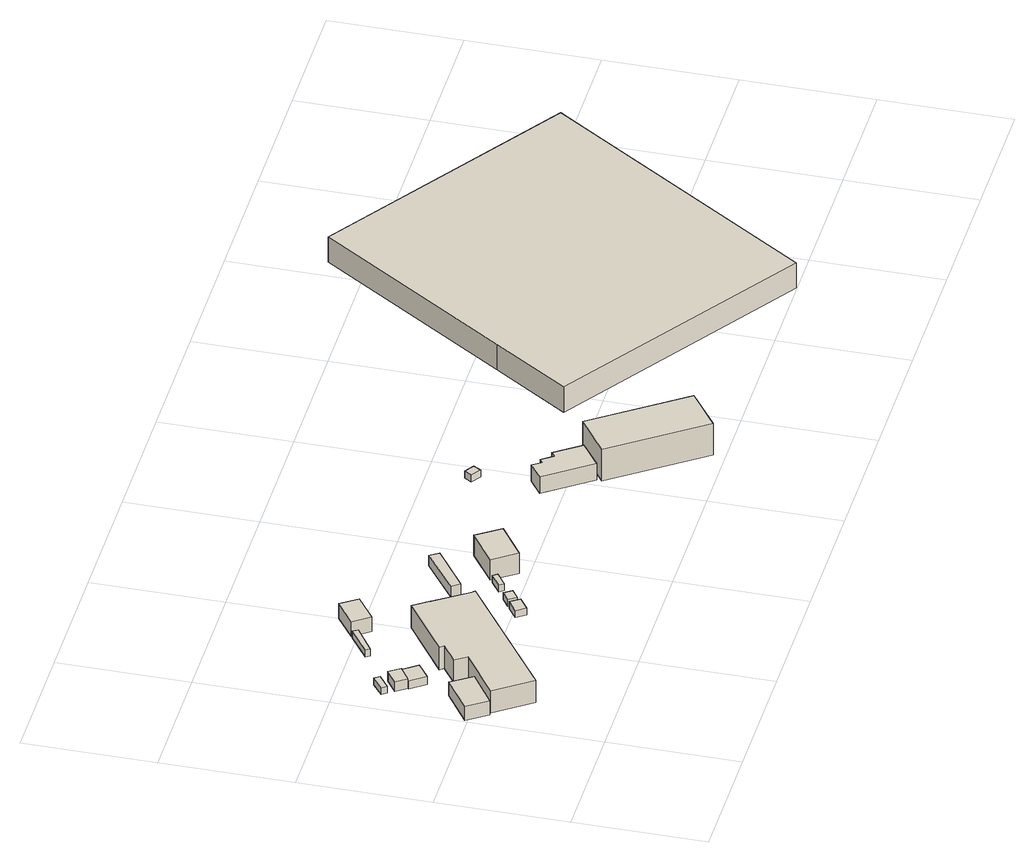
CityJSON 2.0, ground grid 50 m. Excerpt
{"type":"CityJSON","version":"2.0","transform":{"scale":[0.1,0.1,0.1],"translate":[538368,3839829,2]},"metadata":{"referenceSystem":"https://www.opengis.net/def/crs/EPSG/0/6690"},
"CityObjects":{
"building1":{"type":"Building","attributes":{"class":"3001","measuredHeight":6,"BuildingDetailAttribute.specifiedBuildingCoverageRate":0.6,"BuildingDetailAttribute.surveyYear":2017,"BuildingHighTideRiskAttribute.description":"1","BuildingHighTideRiskAttribute.rank":"2","BuildingHighTideRiskAttribute.depth":2.75,"BuildingIDAttribute.prefecture":"27","BuildingIDAttribute.city":"27113"},"geometry":[{"type":"Solid","lod":"1","boundaries":[[[[0,1,2,3]],[[2,4,5,3]],[[1,6,4,2]],[[0,7,6,1]],[[3,5,7,0]],[[4,6,7,5]]]]}]},
"building2":{"type":"Building","attributes":{"class":"3001","BuildingDetailAttribute.specifiedBuildingCoverageRate":0.6,"BuildingDetailAttribute.surveyYear":2017,"BuildingHighTideRiskAttribute.description":"1","BuildingHighTideRiskAttribute.rank":"2","BuildingHighTideRiskAttribute.depth":2.79,"BuildingIDAttribute.prefecture":"27","BuildingIDAttribute.city":"27113"},"geometry":[{"type":"Solid","lod":"1","boundaries":[[[[8,9,10,11]],[[10,12,13,11]],[[9,14,12,10]],[[8,15,14,9]],[[11,13,15,8]],[[12,14,15,13]]]]}]},
"building3":{"type":"Building","attributes":{"class":"3001","measuredHeight":4.2,"BuildingDetailAttribute.specifiedBuildingCoverageRate":0.6,"BuildingDetailAttribute.surveyYear":2017,"BuildingHighTideRiskAttribute.description":"1","BuildingHighTideRiskAttribute.rank":"2","BuildingHighTideRiskAttribute.depth":2.79,"BuildingIDAttribute.prefecture":"27","BuildingIDAttribute.city":"27113"},"geometry":[{"type":"Solid","lod":"1","boundaries":[[[[16,17,18,19]],[[18,20,21,19]],[[17,22,20,18]],[[16,23,22,17]],[[19,21,23,16]],[[20,22,23,21]]]]}]},
"building4":{"type":"Building","attributes":{"計測周辺長":30.81,"1/2500図郭":34,"区名":"西淀川区","町丁目名称":"中島２丁目","街区番号":4,"class":"3001","usage":"431","measuredHeight":3.6,"storeysAboveGround":1,"BuildingDetailAttribute.buildingRoofEdgeArea":59.19,"BuildingDetailAttribute.buildingStructureType":"610","BuildingDetailAttribute.buildingStructureOrgType":"2","BuildingDetailAttribute.detailedUsage":"1720","BuildingDetailAttribute.specifiedBuildingCoverageRate":0.6,"BuildingDetailAttribute.surveyYear":2017,"BuildingHighTideRiskAttribute.description":"1","BuildingHighTideRiskAttribute.rank":"2","BuildingHighTideRiskAttribute.depth":2.92,"BuildingIDAttribute.prefecture":"27","BuildingIDAttribute.city":"27113"},"geometry":[{"type":"Solid","lod":"1","boundaries":[[[[24,25,26,27]],[[26,28,29,27]],[[25,30,28,26]],[[24,31,30,25]],[[27,29,31,24]],[[28,30,31,29]]]]}]},
"building5":{"type":"Building","attributes":{"計測周辺長":165.25,"1/2500図郭":34,"区名":"西淀川区","町丁目名称":"中島２丁目","街区番号":4,"class":"3001","usage":"431","measuredHeight":9.6,"storeysAboveGround":1,"BuildingDetailAttribute.buildingRoofEdgeArea":1240.39,"BuildingDetailAttribute.buildingStructureType":"610","BuildingDetailAttribute.buildingStructureOrgType":"2","BuildingDetailAttribute.detailedUsage":"1720","BuildingDetailAttribute.specifiedBuildingCoverageRate":0.6,"BuildingDetailAttribute.surveyYear":2017,"BuildingHighTideRiskAttribute.description":"1","BuildingHighTideRiskAttribute.rank":"2","BuildingHighTideRiskAttribute.depth":2.71,"BuildingIDAttribute.prefecture":"27","BuildingIDAttribute.city":"27113"},"geometry":[{"type":"Solid","lod":"1","boundaries":[[[[32,33,34,35,36,37,38,39,40,41,42,43]],[[42,44,45,43]],[[41,46,44,42]],[[40,47,46,41]],[[39,48,47,40]],[[38,49,48,39]],[[37,50,49,38]],[[36,51,50,37]],[[35,52,51,36]],[[34,53,52,35]],[[33,54,53,34]],[[32,55,54,33]],[[43,45,55,32]],[[44,46,47,48,49,50,51,52,53,54,55,45]]]]}]},
"building6":{"type":"Building","attributes":{"class":"3001","BuildingDetailAttribute.specifiedBuildingCoverageRate":0.6,"BuildingDetailAttribute.surveyYear":2017,"BuildingHighTideRiskAttribute.description":"1","BuildingHighTideRiskAttribute.rank":"3","BuildingHighTideRiskAttribute.depth":3.05,"BuildingIDAttribute.prefecture":"27","BuildingIDAttribute.city":"27113"},"geometry":[{"type":"Solid","lod":"1","boundaries":[[[[56,57,58,59]],[[58,60,61,59]],[[57,62,60,58]],[[56,63,62,57]],[[59,61,63,56]],[[60,62,63,61]]]]}]},
"building7":{"type":"Building","attributes":{"計測周辺長":39.32,"1/2500図郭":24,"区名":"西淀川区","町丁目名称":"中島２丁目","街区番号":4,"class":"3001","usage":"431","measuredHeight":6.4,"storeysAboveGround":2,"BuildingDetailAttribute.buildingRoofEdgeArea":92.56,"BuildingDetailAttribute.buildingStructureType":"610","BuildingDetailAttribute.buildingStructureOrgType":"2","BuildingDetailAttribute.detailedUsage":"1720","BuildingDetailAttribute.specifiedBuildingCoverageRate":0.6,"BuildingDetailAttribute.surveyYear":2017,"BuildingHighTideRiskAttribute.description":"1","BuildingHighTideRiskAttribute.rank":"2","BuildingHighTideRiskAttribute.depth":2.88,"BuildingIDAttribute.prefecture":"27","BuildingIDAttribute.city":"27113"},"geometry":[{"type":"Solid","lod":"1","boundaries":[[[[64,65,66,67]],[[66,68,69,67]],[[65,70,68,66]],[[64,71,70,65]],[[67,69,71,64]],[[68,70,71,69]]]]}]},
"building8":{"type":"Building","attributes":{"計測周辺長":165.25,"1/2500図郭":34,"区名":"西淀川区","町丁目名称":"中島２丁目","街区番号":4,"class":"3001","usage":"431","measuredHeight":8.8,"storeysAboveGround":1,"BuildingDetailAttribute.buildingRoofEdgeArea":1240.39,"BuildingDetailAttribute.buildingStructureType":"610","BuildingDetailAttribute.buildingStructureOrgType":"2","BuildingDetailAttribute.detailedUsage":"1720","BuildingDetailAttribute.specifiedBuildingCoverageRate":0.6,"BuildingDetailAttribute.surveyYear":2017,"BuildingHighTideRiskAttribute.description":"1","BuildingHighTideRiskAttribute.rank":"3","BuildingHighTideRiskAttribute.depth":3.04,"BuildingIDAttribute.prefecture":"27","BuildingIDAttribute.city":"27113"},"geometry":[{"type":"Solid","lod":"1","boundaries":[[[[72,73,74,75]],[[74,76,77,75]],[[73,78,76,74]],[[72,79,78,73]],[[75,77,79,72]],[[76,78,79,77]]]]}]},
"building9":{"type":"Building","attributes":{"計測周辺長":20.52,"1/2500図郭":34,"区名":"西淀川区","町丁目名称":"中島２丁目","街区番号":4,"class":"3001","usage":"431","storeysAboveGround":1,"BuildingDetailAttribute.buildingRoofEdgeArea":25.53,"BuildingDetailAttribute.buildingStructureType":"610","BuildingDetailAttribute.buildingStructureOrgType":"2","BuildingDetailAttribute.detailedUsage":"1710","BuildingDetailAttribute.specifiedBuildingCoverageRate":0.6,"BuildingDetailAttribute.surveyYear":2017,"BuildingHighTideRiskAttribute.description":"1","BuildingHighTideRiskAttribute.rank":"2","BuildingHighTideRiskAttribute.depth":2.34,"BuildingIDAttribute.prefecture":"27","BuildingIDAttribute.city":"27113"},"geometry":[{"type":"Solid","lod":"1","boundaries":[[[[80,81,82,83]],[[82,84,85,83]],[[81,86,84,82]],[[80,87,86,81]],[[83,85,87,80]],[[84,86,87,85]]]]}]},
"building10":{"type":"Building","attributes":{"class":"3001","measuredHeight":4.7,"BuildingDetailAttribute.specifiedBuildingCoverageRate":0.6,"BuildingDetailAttribute.surveyYear":2017,"BuildingHighTideRiskAttribute.description":"1","BuildingHighTideRiskAttribute.rank":"3","BuildingHighTideRiskAttribute.depth":3.04,"BuildingIDAttribute.prefecture":"27","BuildingIDAttribute.city":"27113"},"geometry":[{"type":"Solid","lod":"1","boundaries":[[[[88,89,75,74]],[[75,90,91,74]],[[89,92,90,75]],[[88,93,92,89]],[[74,91,93,88]],[[90,92,93,91]]]]}]},
"building11":{"type":"Building","attributes":{"計測周辺長":16.15,"1/2500図郭":34,"区名":"西淀川区","町丁目名称":"中島２丁目","街区番号":4,"class":"3001","usage":"431","storeysAboveGround":1,"BuildingDetailAttribute.buildingRoofEdgeArea":16.11,"BuildingDetailAttribute.buildingStructureType":"610","BuildingDetailAttribute.buildingStructureOrgType":"2","BuildingDetailAttribute.detailedUsage":"1710","BuildingDetailAttribute.specifiedBuildingCoverageRate":0.6,"BuildingDetailAttribute.surveyYear":2017,"BuildingHighTideRiskAttribute.description":"1","BuildingHighTideRiskAttribute.rank":"2","BuildingHighTideRiskAttribute.depth":2.46,"BuildingIDAttribute.prefecture":"27","BuildingIDAttribute.city":"27113"},"geometry":[{"type":"Solid","lod":"1","boundaries":[[[[94,95,96,97]],[[96,98,99,97]],[[95,100,98,96]],[[94,101,100,95]],[[97,99,101,94]],[[98,100,101,99]]]]}]},
"building12":{"type":"Building","attributes":{"計測周辺長":16.82,"1/2500図郭":34,"区名":"西淀川区","町丁目名称":"中島２丁目","街区番号":4,"class":"3001","usage":"431","storeysAboveGround":1,"BuildingDetailAttribute.buildingRoofEdgeArea":13.65,"BuildingDetailAttribute.buildingStructureType":"610","BuildingDetailAttribute.buildingStructureOrgType":"2","BuildingDetailAttribute.detailedUsage":"1710","BuildingDetailAttribute.specifiedBuildingCoverageRate":0.6,"BuildingDetailAttribute.surveyYear":2017,"BuildingHighTideRiskAttribute.description":"1","BuildingHighTideRiskAttribute.rank":"2","BuildingHighTideRiskAttribute.depth":2.46,"BuildingIDAttribute.prefecture":"27","BuildingIDAttribute.city":"27113"},"geometry":[{"type":"Solid","lod":"1","boundaries":[[[[102,103,104,105]],[[104,106,107,105]],[[103,108,106,104]],[[102,109,108,103]],[[105,107,109,102]],[[106,108,109,107]]]]}]},
"building13":{"type":"Building","attributes":{"計測周辺長":48.48,"1/2500図郭":34,"区名":"西淀川区","町丁目名称":"中島２丁目","街区番号":4,"class":"3001","usage":"431","measuredHeight":4.5,"storeysAboveGround":1,"BuildingDetailAttribute.buildingRoofEdgeArea":81.84,"BuildingDetailAttribute.buildingStructureType":"610","BuildingDetailAttribute.buildingStructureOrgType":"2","BuildingDetailAttribute.detailedUsage":"1720","BuildingDetailAttribute.specifiedBuildingCoverageRate":0.6,"BuildingDetailAttribute.surveyYear":2017,"BuildingHighTideRiskAttribute.description":"1","BuildingHighTideRiskAttribute.rank":"2","BuildingHighTideRiskAttribute.depth":2.87,"BuildingIDAttribute.prefecture":"27","BuildingIDAttribute.city":"27113"},"geometry":[{"type":"Solid","lod":"1","boundaries":[[[[110,111,112,113]],[[112,114,115,113]],[[111,116,114,112]],[[110,117,116,111]],[[113,115,117,110]],[[114,116,117,115]]]]}]},
"building14":{"type":"Building","attributes":{"計測周辺長":53.89,"1/2500図郭":34,"区名":"西淀川区","町丁目名称":"中島２丁目","街区番号":4,"class":"3001","usage":"431","measuredHeight":8.8,"storeysAboveGround":1,"BuildingDetailAttribute.buildingRoofEdgeArea":175.2,"BuildingDetailAttribute.buildingStructureType":"610","BuildingDetailAttribute.buildingStructureOrgType":"2","BuildingDetailAttribute.detailedUsage":"1710","BuildingDetailAttribute.specifiedBuildingCoverageRate":0.6,"BuildingDetailAttribute.surveyYear":2017,"BuildingHighTideRiskAttribute.description":"1","BuildingHighTideRiskAttribute.rank":"2","BuildingHighTideRiskAttribute.depth":2.68,"BuildingIDAttribute.prefecture":"27","BuildingIDAttribute.city":"27113"},"geometry":[{"type":"Solid","lod":"1","boundaries":[[[[118,119,120,121]],[[120,122,123,121]],[[119,124,122,120]],[[118,125,124,119]],[[121,123,125,118]],[[122,124,125,123]]]]}]},
"building15":{"type":"Building","attributes":{"計測周辺長":67.53,"1/2500図郭":34,"区名":"西淀川区","町丁目名称":"中島２丁目","街区番号":4,"class":"3001","usage":"401","measuredHeight":7,"storeysAboveGround":2,"BuildingDetailAttribute.buildingRoofEdgeArea":231.93,"BuildingDetailAttribute.buildingStructureType":"610","BuildingDetailAttribute.buildingStructureOrgType":"2","BuildingDetailAttribute.detailedUsage":"1310","BuildingDetailAttribute.specifiedBuildingCoverageRate":0.6,"BuildingDetailAttribute.surveyYear":2017,"BuildingHighTideRiskAttribute.description":"1","BuildingHighTideRiskAttribute.rank":"2","BuildingHighTideRiskAttribute.depth":2.38,"BuildingIDAttribute.prefecture":"27","BuildingIDAttribute.city":"27113"},"geometry":[{"type":"Solid","lod":"1","boundaries":[[[[126,127,128,129,130,131,132,133]],[[132,134,135,133]],[[131,136,134,132]],[[130,137,136,131]],[[129,138,137,130]],[[128,139,138,129]],[[127,140,139,128]],[[126,141,140,127]],[[133,135,141,126]],[[134,136,137,138,139,140,141,135]]]]}]},
"building16":{"type":"Building","attributes":{"計測周辺長":15.91,"1/2500図郭":34,"区名":"西淀川区","町丁目名称":"中島２丁目","街区番号":3,"class":"3001","usage":"441","storeysAboveGround":1,"BuildingDetailAttribute.buildingRoofEdgeArea":15.51,"BuildingDetailAttribute.buildingStructureType":"610","BuildingDetailAttribute.buildingStructureOrgType":"2","BuildingDetailAttribute.detailedUsage":"1520","BuildingDetailAttribute.specifiedBuildingCoverageRate":0.6,"BuildingDetailAttribute.surveyYear":2017,"BuildingHighTideRiskAttribute.description":"1","BuildingHighTideRiskAttribute.rank":"2","BuildingHighTideRiskAttribute.depth":2.88,"BuildingIDAttribute.prefecture":"27","BuildingIDAttribute.city":"27113"},"geometry":[{"type":"Solid","lod":"1","boundaries":[[[[142,143,144,145]],[[144,146,147,145]],[[143,148,146,144]],[[142,149,148,143]],[[145,147,149,142]],[[146,148,149,147]]]]}]},
"building17":{"type":"Building","attributes":{"計測周辺長":157.1,"1/2500図郭":34,"区名":"西淀川区","町丁目名称":"中島２丁目","街区番号":4,"class":"3002","usage":"441","measuredHeight":13.7,"storeysAboveGround":1,"BuildingDetailAttribute.buildingRoofEdgeArea":1533.5,"BuildingDetailAttribute.buildingStructureType":"610","BuildingDetailAttribute.buildingStructureOrgType":"2","BuildingDetailAttribute.detailedUsage":"1510","BuildingDetailAttribute.specifiedBuildingCoverageRate":0.6,"BuildingDetailAttribute.surveyYear":2017,"BuildingHighTideRiskAttribute.description":"1","BuildingHighTideRiskAttribute.rank":"2","BuildingHighTideRiskAttribute.depth":2.92,"BuildingIDAttribute.prefecture":"27","BuildingIDAttribute.city":"27113"},"geometry":[{"type":"Solid","lod":"1","boundaries":[[[[150,151,152,153]],[[152,154,155,153]],[[151,156,154,152]],[[150,157,156,151]],[[153,155,157,150]],[[154,156,157,155]]]]}]},
"building18":{"type":"Building","attributes":{"計測周辺長":468.6,"1/2500図郭":34,"区名":"西淀川区","町丁目名称":"中島２丁目","街区番号":3,"class":"3001","usage":"441","measuredHeight":11,"storeysAboveGround":1,"BuildingDetailAttribute.buildingRoofEdgeArea":13689.03,"BuildingDetailAttribute.buildingStructureType":"610","BuildingDetailAttribute.buildingStructureOrgType":"2","BuildingDetailAttribute.detailedUsage":"1520","BuildingDetailAttribute.specifiedBuildingCoverageRate":0.6,"BuildingDetailAttribute.surveyYear":2017,"BuildingHighTideRiskAttribute.description":"1","BuildingHighTideRiskAttribute.rank":"2","BuildingHighTideRiskAttribute.depth":2.68,"BuildingIDAttribute.prefecture":"27","BuildingIDAttribute.city":"27113"},"geometry":[{"type":"Solid","lod":"1","boundaries":[[[[158,159,160,161,162,163]],[[162,164,165,163]],[[161,166,164,162]],[[160,167,166,161]],[[159,168,167,160]],[[158,169,168,159]],[[163,165,169,158]],[[164,166,167,168,169,165]]]]}]}
},
"vertices":[
[8,511,7],[139,601,7],[193,522,7],[61,433,7],[193,522,67],[61,433,67],[139,601,67],[8,511,67],
[85,834,9],[137,873,9],[151,854,9],[99,815,9],[151,854,39],[99,815,39],[137,873,39],[85,834,39],
[118,793,7],[174,831,7],[203,790,7],[147,752,7],[203,790,49],[147,752,49],[174,831,49],[118,793,49],
[187,692,6],[145,748,6],[206,790,6],[247,735,6],[206,790,42],[247,735,42],[145,748,42],[187,692,42],
[650,631,4],[176,294,4],[77,433,4],[256,560,4],[226,605,4],[300,658,4],[287,673,4],[511,830,4],[554,769,4],[553,768,4],[644,637,4],[645,638,4],[644,637,100],[645,638,100],[553,768,100],[554,769,100],[511,830,100],[287,673,100],[300,658,100],[226,605,100],[256,560,100],[77,433,100],[176,294,100],[650,631,100],
[297,943,6],[398,1016,6],[410,997,6],[307,928,6],[410,997,36],[307,928,36],[398,1016,36],[297,943,36],
[406,1021,5],[503,1091,5],[548,1027,5],[452,958,5],[548,1027,69],[452,958,69],[503,1091,69],[406,1021,69],
[644,637,6],[553,768,6],[554,769,6],[645,638,6],[554,769,94],[645,638,94],[553,768,94],[644,637,94],
[646,486,12],[695,520,12],[720,484,12],[671,450,12],[720,484,42],[671,450,42],[695,520,42],[646,486,42],
[599,800,6],[690,669,6],[645,638,53],[554,769,53],[690,669,53],[599,800,53],
[707,527,11],[744,553,11],[764,523,11],[728,498,11],[764,523,41],[728,498,41],[744,553,41],[707,527,41],
[785,580,11],[836,616,11],[848,598,11],[797,562,11],[848,598,41],[797,562,41],[836,616,41],[785,580,41],
[721,739,7],[885,859,7],[908,824,7],[744,707,7],[908,824,52],[744,707,52],[885,859,52],[721,739,52],
[850,627,9],[981,718,9],[1044,628,9],[913,537,9],[1044,628,97],[913,537,97],[981,718,97],[850,627,97],
[1402,584,8],[1466,630,8],[1490,596,8],[1505,607,8],[1536,564,8],[1555,578,8],[1626,478,8],[1528,408,8],[1626,478,79],[1528,408,79],[1555,578,79],[1536,564,79],[1505,607,79],[1490,596,79],[1466,630,79],[1402,584,79],
[1410,834,8],[1429,863,8],[1466,838,8],[1447,809,8],[1466,838,38],[1447,809,38],[1429,863,38],[1410,834,38],
[1678,496,6],[1924,152,6],[1775,46,6],[1530,390,6],[1775,46,143],[1530,390,143],[1924,152,143],[1678,496,143],
[2823,3,8],[1897,619,8],[2091,910,8],[2579,1643,8],[3505,1027,8],[3436,923,8],[3505,1027,118],[3436,923,118],[2579,1643,118],[2091,910,118],[1897,619,118],[2823,3,118]
]}
